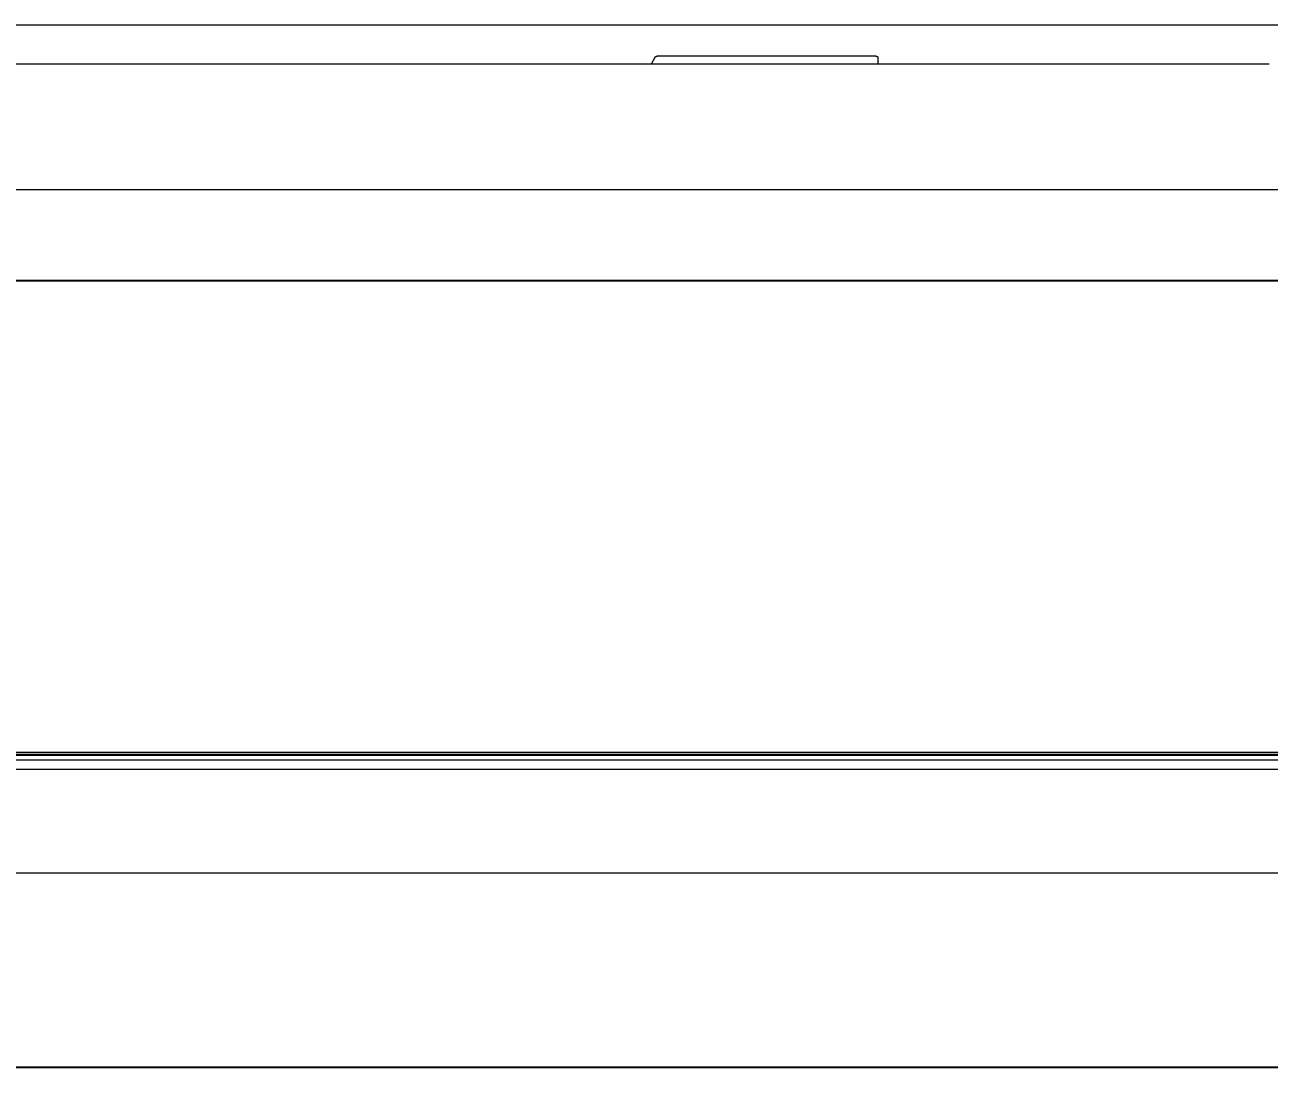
# Model space of a CAD drawing. Header units: millimetres. Extents: x -208 to 4974, y -28 to 3137.
# Drawn here: x 1631 to 2467, y 1039 to 1750 of the extents above; entities that cross this region are included whole.
import ezdxf

# ---------------------------------------------------------------- set-up
doc = ezdxf.new("R2010")
doc.units = ezdxf.units.MM
doc.layers.add('ZANO_R', color=7, linetype='Continuous', lineweight=0)
doc.layers.add('ZANO_W', color=1, linetype='Continuous', lineweight=0)
doc.styles.add('Arial', font='arial.ttf')
doc.styles.get("Standard").update_dxf_attribs({"font": 'ARIALUNI.TTF'})
doc.dimstyles.new('pl i ang', dxfattribs={"dimtxt": 50, "dimasz": 50, "dimexe": 1.25, "dimexo": 0.625, "dimgap": 10, "dimtad": 1, "dimtoh": 1, "dimtxsty": 'Standard', "dimcen": 2.5, "dimclrd": 1, "dimclre": 1, "dimclrt": 1, "dimadec": 0, "dimazin": 0, "dimtfac": 1, "dimtmove": 0, "dimatfit": 3, "dimfxl": 1, "dimarcsym": 1})

# ---------------------------------------------------------------- blocks, each defined once
blk = doc.blocks.new('*D514')
at = {"layer": 'ZANO_W', "color": 1, "lineweight": -2}
for p, q in [((255.29, 1547.94), (255.29, 1587.88)), ((2753.29, 1547.94), (2753.29, 1587.88)), ((295.29, 1577.88), (2713.29, 1577.88))]:
    blk.add_line(p, q, dxfattribs=at)
at = {"layer": 'ZANO_W', "color": 1}
for points in [[(295.29, 1584.55), (295.29, 1571.22), (255.29, 1577.88)], [(2713.29, 1571.22), (2713.29, 1584.55), (2753.29, 1577.88)]]:
    blk.add_solid(points, dxfattribs=at)
at = {"layer": 'ZANO_W', "color": 1, "insert": (1504.29, 1608.31), "char_height": 40, "attachment_point": 5, "style": 'Arial'}
blk.add_mtext('2498', dxfattribs=at)
blk = doc.blocks.new('*D515')
at = {"layer": 'ZANO_W', "color": 1, "lineweight": -2}
for p, q in [((-145.28, 1281.12), (-145.28, 1039)), ((3154.57, 1281.14), (3154.57, 1039)), ((-105.28, 1049), (3114.57, 1049))]:
    blk.add_line(p, q, dxfattribs=at)
at = {"layer": 'ZANO_W', "color": 1}
for points in [[(-105.28, 1055.67), (-105.28, 1042.33), (-145.28, 1049)], [(3114.57, 1042.33), (3114.57, 1055.67), (3154.57, 1049)]]:
    blk.add_solid(points, dxfattribs=at)
at = {"layer": 'ZANO_W', "color": 1, "insert": (1504.64, 1079.44), "char_height": 40, "attachment_point": 5, "style": 'Arial'}
blk.add_mtext('3300', dxfattribs=at)

msp = doc.modelspace()

# ---------------------------------------------------------------- linework, layer by layer
at = {"layer": 'ZANO_R'}
for p, q in [((259.54, 1749.77), (2750.23, 1749.77)), ((259.54, 1749.77), (2750.23, 1749.77)), ((541.95, 1723.6), (2467.34, 1723.6)), ((2052.05, 1723.6), (2054.55, 1728.15)), ((2054.55, 1728.16), (2054.56, 1728.17)), ((2054.55, 1728.15), (2054.55, 1728.16)), ((2054.56, 1728.17), (2054.57, 1728.18)), ((2054.57, 1728.19), (2054.58, 1728.2)), ((2054.57, 1728.18), (2054.57, 1728.19)), ((2054.58, 1728.2), (2054.59, 1728.21)), ((2054.59, 1728.22), (2054.6, 1728.23)), ((2054.59, 1728.21), (2054.59, 1728.22)), ((2054.6, 1728.23), (2054.61, 1728.24)), ((2054.61, 1728.24), (2054.62, 1728.25)), ((2054.62, 1728.25), (2054.63, 1728.26)), ((2054.63, 1728.26), (2054.64, 1728.27)), ((2054.64, 1728.27), (2054.65, 1728.28)), ((2054.65, 1728.28), (2054.66, 1728.29)), ((2054.66, 1728.29), (2054.68, 1728.31)), ((2054.68, 1728.31), (2054.7, 1728.33)), ((2054.7, 1728.33), (2054.72, 1728.35)), ((2054.72, 1728.35), (2054.75, 1728.37)), ((2054.75, 1728.37), (2054.77, 1728.39)), ((2054.77, 1728.39), (2054.8, 1728.41)), ((2054.8, 1728.41), (2054.83, 1728.43)), ((2054.83, 1728.43), (2054.86, 1728.45)), ((2054.86, 1728.45), (2054.89, 1728.47)), ((2054.89, 1728.47), (2054.93, 1728.49)), ((2054.93, 1728.49), (2054.96, 1728.51)), ((2054.96, 1728.51), (2055, 1728.53)), ((2055, 1728.53), (2055.04, 1728.55)), ((2055.04, 1728.55), (2055.07, 1728.57)), ((2055.07, 1728.57), (2055.11, 1728.59)), ((2055.11, 1728.59), (2055.2, 1728.62)), ((2055.2, 1728.62), (2055.29, 1728.66)), ((2055.29, 1728.66), (2055.38, 1728.69)), ((2055.38, 1728.69), (2055.48, 1728.72)), ((2055.48, 1728.72), (2055.58, 1728.75)), ((2055.58, 1728.75), (2055.69, 1728.78)), ((2055.69, 1728.78), (2055.8, 1728.81)), ((2055.8, 1728.81), (2055.91, 1728.83)), ((2055.91, 1728.83), (2056.02, 1728.86)), ((2056.02, 1728.86), (2056.14, 1728.88)), ((2056.14, 1728.88), (2056.26, 1728.9)), ((2056.26, 1728.9), (2056.51, 1728.93)), ((2056.51, 1728.93), (2056.76, 1728.96)), ((2056.76, 1728.96), (2057.01, 1728.97)), ((2057.01, 1728.97), (2057.25, 1728.99)), ((2057.25, 1728.99), (2057.5, 1728.99)), ((2057.5, 1728.99), (2201.39, 1728.99)), ((2201.39, 1728.99), (2201.55, 1728.99)), ((2201.55, 1728.99), (2201.71, 1728.98)), ((2201.71, 1728.98), (2201.87, 1728.98)), ((2201.87, 1728.98), (2202.04, 1728.96)), ((2202.04, 1728.96), (2202.2, 1728.95)), ((2202.2, 1728.95), (2202.36, 1728.93)), ((2202.36, 1728.93), (2202.51, 1728.91)), ((2202.51, 1728.91), (2202.67, 1728.89)), ((2202.67, 1728.89), (2202.82, 1728.87)), ((2202.82, 1728.87), (2202.96, 1728.84)), ((2202.96, 1728.84), (2203.1, 1728.81)), ((2203.1, 1728.81), (2203.23, 1728.77)), ((2203.23, 1728.77), (2203.36, 1728.74)), ((2203.36, 1728.74), (2203.48, 1728.7)), ((2203.48, 1728.7), (2203.59, 1728.66)), ((2203.59, 1728.66), (2203.65, 1728.64)), ((2203.65, 1728.64), (2203.7, 1728.62)), ((2203.7, 1728.62), (2203.78, 1728.58)), ((2203.78, 1728.58), (2203.85, 1728.55)), ((2203.85, 1728.55), (2203.89, 1728.53)), ((2203.89, 1728.53), (2203.92, 1728.51)), ((2203.92, 1728.51), (2203.96, 1728.49)), ((2203.96, 1728.49), (2203.99, 1728.47)), ((2203.99, 1728.47), (2204.02, 1728.46)), ((2204.02, 1728.46), (2204.05, 1728.44)), ((2204.05, 1728.44), (2204.08, 1728.42)), ((2204.08, 1728.42), (2204.11, 1728.4)), ((2204.11, 1728.4), (2204.14, 1728.38)), ((2204.14, 1728.38), (2204.16, 1728.36)), ((2204.16, 1728.36), (2204.19, 1728.33)), ((2204.19, 1728.33), (2204.21, 1728.31)), ((2204.21, 1728.31), (2204.22, 1728.3)), ((2204.22, 1728.3), (2204.23, 1728.29)), ((2204.23, 1728.29), (2204.24, 1728.28)), ((2204.24, 1728.28), (2204.25, 1728.27)), ((2204.25, 1728.27), (2204.26, 1728.26)), ((2204.26, 1728.26), (2204.27, 1728.25)), ((2204.27, 1728.25), (2204.28, 1728.24)), ((2204.28, 1728.24), (2204.29, 1728.23)), ((2204.29, 1728.23), (2204.3, 1728.22)), ((2204.3, 1728.22), (2204.31, 1728.21)), ((2204.31, 1728.21), (2204.31, 1728.2)), ((2204.31, 1728.2), (2204.32, 1728.18)), ((2204.32, 1728.18), (2204.33, 1728.17)), ((2204.33, 1728.17), (2204.33, 1728.16)), ((2204.33, 1728.16), (2204.34, 1728.15)), ((2204.34, 1728.15), (2204.35, 1728.14)), ((2204.35, 1728.14), (2204.35, 1728.13)), ((2204.35, 1728.13), (2204.36, 1728.12)), ((2204.36, 1728.12), (2204.36, 1728.11)), ((2204.36, 1728.11), (2204.37, 1728.1)), ((2204.37, 1728.1), (2204.37, 1728.08)), ((2204.37, 1728.08), (2204.37, 1728.07)), ((2204.37, 1728.07), (2204.38, 1728.06)), ((2204.38, 1728.06), (2204.38, 1728.05)), ((2204.38, 1728.05), (2204.38, 1728.04)), ((2204.38, 1728.04), (2204.38, 1728.03)), ((2204.38, 1728.03), (2204.39, 1728.02)), ((2204.39, 1728.02), (2204.39, 1728.01)), ((2204.39, 1728.01), (2204.39, 1728)), ((2204.39, 1728), (2204.39, 1727.98)), ((2204.39, 1727.98), (2204.39, 1727.97)), ((2204.39, 1727.97), (2204.39, 1727.96)), ((2204.39, 1723.6), (2204.39, 1727.96)), ((2492.37, 1638.84), (516.91, 1638.84)), ((2743.87, 1260.53), (585.94, 1260.53)), ((585.94, 1259.53), (2744.29, 1259.53)), ((2750.29, 1258.53), (585.94, 1258.53)), ((2753.29, 1255.53), (585.94, 1255.53)), ((2750.09, 1249.09), (585.94, 1249.09)), ((2750.09, 1179.42), (259.4, 1179.42))]:
    msp.add_line(p, q, dxfattribs=at)

# ---------------------------------------------------------------- dimensions: what is measured, and where the dimension line sits
at = {"layer": 'ZANO_W'}
for base, p1, p2, picture, middle in [((2753.29, 1577.88), (255.29, 1537.94), (2753.29, 1537.94), '*D514', (1504.29, 1608.31)), ((3154.57, 1049), (-145.28, 1291.12), (3154.57, 1291.14), '*D515', (1504.64, 1079.44))]:
    dim = msp.add_linear_dim(base=base, p1=p1, p2=p2, dimstyle='pl i ang', override={"dimtxt": 40, "dimasz": 40, "dimexe": 10, "dimexo": 10, "dimtoh": 0, "dimdec": 0, "dimtxsty": 'Arial', "dimtdec": 0, "dimtmove": 1}, dxfattribs=at)
    dim.commit()
    dim.dimension.update_dxf_attribs({"geometry": picture, "text_midpoint": middle})

doc.saveas('drawing.dxf')
